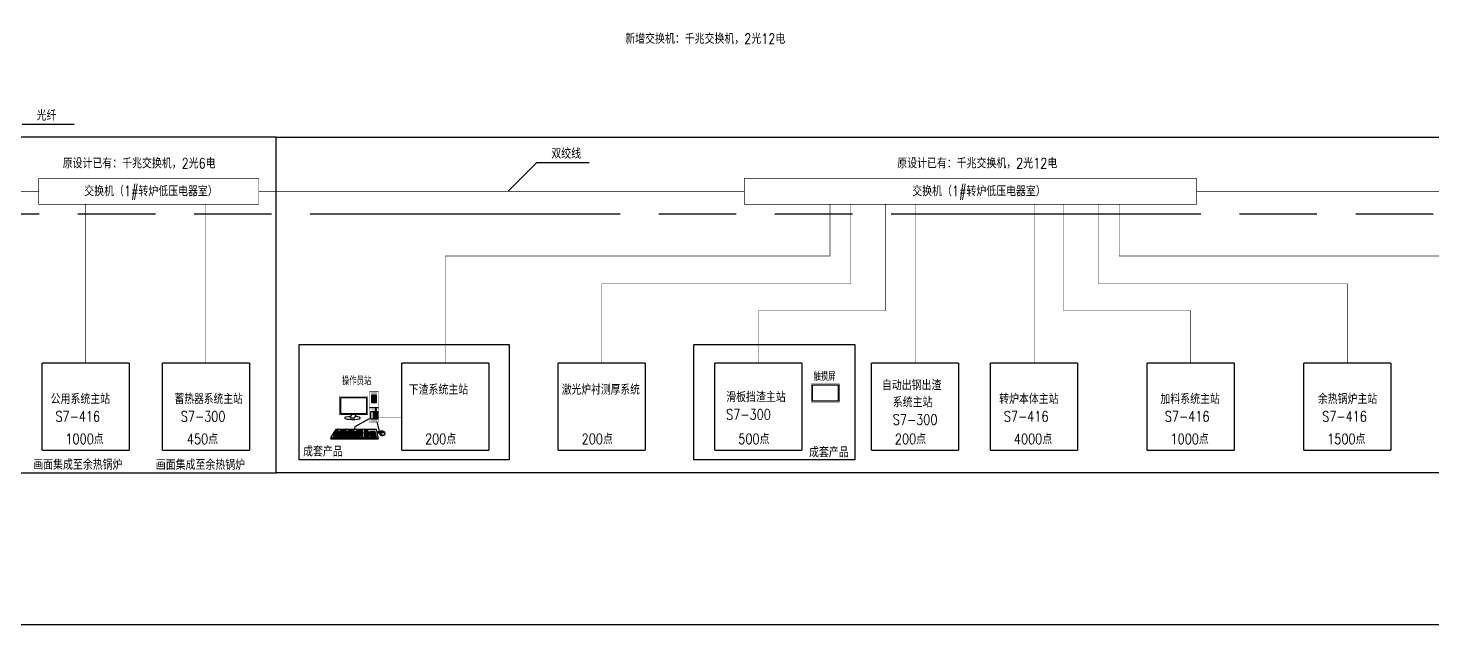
# Model space of a CAD drawing. Extents: x 3579 to 5426, y 430 to 1024.
# Drawn here: x 3945 to 4489, y 430 to 661 of the extents above; entities that cross this region are included whole.
import ezdxf

# ---------------------------------------------------------------- set-up
doc = ezdxf.new("R2010")
doc.units = 0
doc.linetypes.add('AM_ISO09W050', pattern=[22.5, 12, -1.5, 3, -1.5, 3, -1.5])
doc.linetypes.add('CENTER', pattern=[50.8, 31.75, -6.35, 6.35, -6.35])
doc.layers.get('0').update_dxf_attribs({"linetype": 'CONTINUOUS'})
for name, color, linetype in [('at_Entity', 7, 'CONTINUOUS'), ('at_Rect', 7, 'CONTINUOUS'), ('TKB', 7, 'CONTINUOUS')]:
    doc.layers.add(name, color=color, linetype=linetype)
doc.styles.add('HZB', font='txtB', dxfattribs={"width": 0.8, "bigfont": 'HzTxtB'})

msp = doc.modelspace()

# ---------------------------------------------------------------- linework, layer by layer
at = {"color": 0}
for p, q in [((4248.55, 522.85), (4258.49, 522.85)), ((4248.55, 516.56), (4248.55, 522.85)), ((4258.49, 522.85), (4258.49, 516.56)), ((4065.86, 517.98), (4075.8, 517.98)), ((4065.86, 511.69), (4065.86, 517.98)), ((4075.8, 517.98), (4075.8, 511.69)), ((4077.66, 518.94), (4077.66, 516.09)), ((4079.65, 518.94), (4077.66, 518.94)), ((4078.03, 516.09), (4078.03, 518.94)), ((4078.19, 516.09), (4078.19, 518.94)), ((4078.35, 516.09), (4078.35, 518.94)), ((4078.51, 516.09), (4078.51, 518.94)), ((4078.68, 516.09), (4078.68, 518.94)), ((4078.81, 516.09), (4078.81, 518.94)), ((4078.98, 516.09), (4078.98, 518.94)), ((4079.16, 516.09), (4079.16, 518.94)), ((4079.65, 516.09), (4079.65, 518.94)), ((4075.8, 511.69), (4065.86, 511.69)), ((4069.38, 510.14), (4069.99, 511.32)), ((4071.15, 510.14), (4071.77, 511.32)), ((4080.42, 513.98), (4076.92, 513.98)), ((4077.49, 509.6), (4077.49, 512.59)), ((4077.49, 512.59), (4080.02, 512.59)), ((4077.66, 516.09), (4079.65, 516.09)), ((4078.3, 512.59), (4078.3, 509.6)), ((4078.61, 512.17), (4078.61, 510.01)), ((4078.81, 512.17), (4078.61, 512.17)), ((4078.79, 510.01), (4078.79, 512.17)), ((4079.65, 513.47), (4079.12, 513.47)), ((4079.12, 513.47), (4079.12, 513)), ((4079.37, 513.44), (4079.12, 513.46)), ((4079.37, 512.97), (4079.12, 513)), ((4079.14, 512.56), (4079.14, 509.57)), ((4079.56, 513.35), (4079.37, 513.44)), ((4079.37, 513.44), (4079.37, 512.98)), ((4079.56, 512.89), (4079.37, 512.97)), ((4079.44, 512.17), (4079.44, 510.01)), ((4079.65, 512.17), (4079.44, 512.17)), ((4079.64, 513.47), (4079.56, 513.35)), ((4079.64, 513.01), (4079.56, 512.89)), ((4079.57, 513.36), (4079.57, 512.9)), ((4079.62, 510.01), (4079.62, 512.17)), ((4079.65, 513), (4079.65, 513.47)), ((4079.99, 512.63), (4079.99, 509.6)), ((4258.49, 516.56), (4248.55, 516.56)), ((4069.38, 510.14), (4071.15, 510.14)), ((4071.29, 506.58), (4071, 505.58)), ((4076.86, 509.69), (4071.29, 506.58)), ((4079.99, 509.6), (4077.49, 509.6)), ((4078.61, 510.01), (4078.79, 510.01)), ((4079.44, 510.01), (4079.62, 510.01)), ((4080.79, 504.95), (4079.96, 508.5)), ((4063.84, 505.58), (4061.98, 502.65)), ((4061.98, 502.51), (4080.32, 502.51)), ((4062, 502.03), (4080.32, 502.03)), ((4062.98, 503.07), (4062.95, 502.87)), ((4064.07, 504.86), (4062.97, 503.08)), ((4062.97, 503.08), (4063.73, 503.08)), ((4062.97, 502.87), (4063.76, 502.87)), ((4063.17, 503.43), (4074.2, 503.43)), ((4063.38, 503.8), (4074.2, 503.8)), ((4063.64, 504.17), (4074.2, 504.17)), ((4064.51, 504.52), (4063.72, 503.08)), ((4063.76, 502.87), (4063.73, 503.07)), ((4063.97, 503.27), (4063.76, 502.87)), ((4079.61, 505.58), (4063.84, 505.58)), ((4063.86, 504.51), (4074.2, 504.51)), ((4063.92, 503.43), (4063.97, 503.27)), ((4063.96, 503.27), (4064.38, 503.27)), ((4074.2, 504.86), (4064.03, 504.86)), ((4064.32, 505.34), (4064.21, 505.13)), ((4064.21, 505.13), (4064.75, 505.13)), ((4064.27, 503.07), (4064.23, 502.87)), ((4064.23, 502.87), (4064.28, 502.87)), ((4064.27, 504.52), (4064.45, 504.86)), ((4065.17, 504.86), (4064.27, 503.08)), ((4064.27, 503.08), (4073.02, 503.08)), ((4064.27, 502.87), (4073.03, 502.87)), ((4064.82, 505.34), (4064.31, 505.34)), ((4064.75, 505.13), (4064.82, 505.34)), ((4064.92, 503.07), (4064.91, 502.87)), ((4065.03, 503.38), (4064.92, 503.08)), ((4065.65, 504.86), (4065.03, 503.38)), ((4066.09, 504.83), (4065.58, 503.38)), ((4065.8, 505.34), (4065.68, 505.13)), ((4065.68, 505.13), (4067.84, 505.13)), ((4067.91, 505.34), (4065.79, 505.34)), ((4066.54, 504.83), (4066.09, 503.42)), ((4066.31, 505.33), (4066.23, 505.13)), ((4067.02, 504.86), (4066.61, 503.42)), ((4066.8, 505.34), (4066.74, 505.14)), ((4067.5, 504.86), (4067.16, 503.42)), ((4067.33, 505.34), (4067.27, 505.13)), ((4067.98, 504.86), (4067.67, 503.42)), ((4067.84, 505.13), (4067.91, 505.34)), ((4068.5, 504.86), (4068.29, 503.45)), ((4068.78, 505.34), (4068.71, 505.13)), ((4068.71, 505.13), (4070.83, 505.13)), ((4070.89, 505.34), (4068.77, 505.34)), ((4069.05, 504.86), (4068.84, 503.45)), ((4069.29, 505.33), (4069.25, 505.13)), ((4069.53, 504.86), (4069.32, 503.45)), ((4069.81, 505.34), (4069.76, 505.14)), ((4070.08, 504.86), (4069.87, 503.45)), ((4070.37, 505.34), (4070.34, 505.13)), ((4070.63, 504.86), (4070.42, 503.45)), ((4070.83, 505.13), (4070.89, 505.34)), ((4071.18, 504.86), (4070.97, 503.45)), ((4071.66, 504.86), (4071.56, 503.42)), ((4072.06, 505.34), (4072, 505.13)), ((4072, 505.13), (4074.16, 505.13)), ((4074.16, 505.34), (4072.04, 505.34)), ((4072.17, 504.85), (4072.07, 503.4)), ((4072.55, 503.4), (4072.5, 502.88)), ((4072.57, 505.33), (4072.55, 505.13)), ((4072.66, 504.85), (4072.55, 503.4)), ((4073.03, 503.4), (4073.02, 503.08)), ((4073.03, 502.87), (4073.02, 503.08)), ((4073.14, 504.85), (4073.03, 503.4)), ((4073.08, 503.31), (4073.03, 502.87)), ((4073.08, 503.31), (4073.04, 503.43)), ((4073.06, 505.34), (4073.06, 505.14)), ((4073.08, 503.31), (4073.58, 503.31)), ((4073.56, 503.08), (4073.55, 502.87)), ((4073.55, 502.86), (4074.24, 502.87)), ((4073.58, 503.4), (4073.56, 503.08)), ((4073.57, 503.08), (4074.2, 503.08)), ((4073.58, 505.34), (4073.59, 505.13)), ((4073.69, 504.85), (4073.58, 503.4)), ((4074.16, 505.13), (4074.16, 505.34)), ((4074.2, 503.08), (4074.2, 504.86)), ((4074.2, 504.85), (4074.26, 504.76)), ((4074.2, 503.08), (4074.23, 502.87)), ((4074.27, 504.69), (4074.27, 504.79)), ((4074.27, 502.87), (4074.27, 504.69)), ((4074.83, 504.78), (4074.85, 504.86)), ((4074.87, 503.98), (4074.83, 504.78)), ((4074.85, 505.35), (4074.87, 505.15)), ((4074.9, 504.17), (4074.85, 504.86)), ((4074.85, 504.86), (4076.43, 504.86)), ((4076.35, 505.36), (4074.86, 505.36)), ((4074.87, 505.15), (4076.41, 505.15)), ((4074.88, 503.98), (4074.9, 504.15)), ((4076.55, 503.98), (4074.88, 503.98)), ((4074.9, 504.52), (4076.47, 504.52)), ((4076.54, 504.17), (4074.9, 504.17)), ((4074.99, 502.9), (4074.93, 503.75)), ((4074.94, 503.75), (4074.96, 503.83)), ((4074.99, 503.14), (4074.96, 503.83)), ((4074.96, 503.83), (4076.54, 503.83)), ((4074.99, 503.49), (4076.57, 503.49)), ((4076.64, 503.14), (4074.99, 503.14)), ((4075, 502.9), (4075, 503.12)), ((4076.67, 502.9), (4075, 502.9)), ((4075.36, 505.36), (4075.39, 505.16)), ((4075.37, 504.86), (4075.44, 504.17)), ((4075.44, 504.17), (4075.44, 503.98)), ((4075.47, 503.83), (4075.54, 503.14)), ((4075.54, 503.14), (4075.56, 502.9)), ((4075.89, 505.36), (4075.93, 505.15)), ((4075.92, 504.86), (4075.99, 504.17)), ((4075.99, 504.17), (4075.98, 503.98)), ((4076.02, 503.83), (4076.09, 503.14)), ((4076.09, 503.14), (4076.1, 502.9)), ((4076.41, 505.15), (4076.35, 505.36)), ((4076.43, 504.86), (4076.54, 504.17)), ((4076.53, 504.18), (4076.55, 503.98)), ((4076.54, 503.83), (4076.64, 503.14)), ((4076.63, 503.15), (4076.67, 502.9)), ((4077.09, 504.72), (4077.16, 504.86)), ((4077.36, 502.87), (4077.09, 504.72)), ((4077.21, 504.52), (4077.13, 504.39)), ((4079.15, 504.86), (4077.16, 504.86)), ((4077.16, 504.83), (4077.43, 503.08)), ((4077.25, 504.17), (4077.18, 504.04)), ((4077.22, 504.52), (4079.25, 504.52)), ((4077.32, 503.8), (4077.24, 503.65)), ((4077.26, 504.17), (4079.32, 504.17)), ((4077.37, 503.42), (4077.29, 503.3)), ((4077.33, 503.8), (4079.39, 503.8)), ((4077.36, 503.42), (4079.46, 503.42)), ((4077.43, 503.08), (4077.36, 502.87)), ((4079.59, 502.87), (4077.36, 502.87)), ((4077.43, 503.08), (4079.56, 503.08)), ((4077.67, 504.86), (4077.95, 503.08)), ((4077.94, 503.07), (4077.95, 502.87)), ((4078.15, 504.86), (4078.46, 503.08)), ((4078.46, 503.08), (4078.46, 502.87)), ((4078.67, 504.86), (4079.01, 503.08)), ((4079.01, 503.08), (4079.04, 502.87)), ((4079.56, 503.08), (4079.15, 504.86)), ((4079.59, 502.87), (4079.57, 503.08)), ((4080.32, 502.65), (4079.61, 505.58)), ((4080.26, 504.77), (4081.67, 505.25)), ((4080.26, 504.77), (4080.28, 504.41)), ((4080.26, 504.75), (4081.15, 504.05)), ((4080.28, 504.41), (4081.15, 503.49)), ((4080.77, 504.97), (4081.73, 504.27)), ((4081.15, 504.05), (4082.81, 504.73)), ((4081.15, 503.49), (4081.17, 504.03)), ((4081.31, 505.13), (4082.25, 504.49)), ((4081.67, 505.25), (4082.77, 504.75)), ((4082.77, 504.75), (4082.84, 504.7))]:
    msp.add_line(p, q, dxfattribs=at)
at = {"const_width": 0.24}
for points in [[(3948.79, 602.9), (4034.05, 602.9)], [(3948.79, 592.84), (3948.79, 602.9)], [(4034.05, 602.9), (4034.05, 592.84)], [(4222.13, 602.9), (4397.32, 602.9)], [(4222.13, 592.84), (4222.13, 602.9)], [(4397.32, 602.9), (4397.32, 592.84)], [(4034.05, 592.84), (3948.79, 592.84)], [(4397.32, 592.84), (4222.13, 592.84)]]:
    msp.add_lwpolyline(points, dxfattribs=at)
at = {"color": 2, "const_width": 0.24}
msp.add_lwpolyline([(3948.79, 597.87), (3913.94, 597.89)], dxfattribs=at)
at = {"color": 106, "linetype": 'CENTER', "ltscale": 0.2, "const_width": 0.18}
for points in [[(3966.96, 531.34), (3966.96, 592.84)], [(4013.56, 531.34), (4013.56, 592.84)], [(4106.25, 531.34), (4106.25, 572.79), (4255.32, 572.79), (4255.32, 592.84)], [(4166.93, 531.34), (4166.93, 562.01), (4263.29, 562.01), (4263.29, 592.84)], [(4227.6, 531.34), (4227.6, 551.7), (4276.9, 551.7), (4276.9, 592.84)], [(4288.28, 531.34), (4288.28, 592.84)], [(4334.39, 531.34), (4334.39, 592.84)], [(4395.06, 531.34), (4395.06, 551.7), (4345.77, 551.7), (4345.77, 592.84)], [(4455.74, 531.34), (4455.74, 562.01), (4359.37, 562.01), (4359.37, 592.84)], [(4516.41, 531.34), (4516.41, 572.79), (4367.35, 572.79), (4367.35, 592.84)]]:
    msp.add_lwpolyline(points, dxfattribs=at)
at = {"color": 1, "const_width": 0.24}
for points in [[(4222.13, 597.87), (4034.05, 597.87)], [(4716.54, 597.87), (4397.32, 597.87)]]:
    msp.add_lwpolyline(points, dxfattribs=at)
at = {"color": 0, "linetype": 'ByBlock', "const_width": 0.18}
for points in [[(4248.06, 523.35), (4248.06, 516.19), (4258.95, 516.19), (4258.95, 523.27), (4248.06, 523.27)], [(4065.37, 518.48), (4065.37, 511.32), (4076.26, 511.32), (4076.26, 518.4), (4065.37, 518.4)], [(4080.42, 520.35), (4080.42, 508.41), (4077.4, 508.41), (4076.92, 508.41), (4076.92, 520.27), (4080.5, 520.27)], [(4079.86, 519.71), (4077.4, 519.71)], [(4079.67, 511.43), (4079.67, 510.8)], [(4079.86, 508.89), (4077.4, 508.89)]]:
    msp.add_lwpolyline(points, dxfattribs=at)
at = {"color": 0, "const_width": 0.12}
msp.add_lwpolyline([(4078.28, 513.48, 1), (4078.28, 513.12, 1)], format="xyb", close=True, dxfattribs=at)
at = {"color": 106, "linetype": 'CENTER', "ltscale": 0.5, "const_width": 0.18}
msp.add_lwpolyline([(4080.42, 510.24), (4089.4, 510.24)], dxfattribs=at)
at = {"color": 0}
msp.add_circle((4078.47, 509.9), 0.0694, dxfattribs=at)
for centre, radius, start, end in [((4062.35, 502.36), 0.477, 138.0474, 222.2392), ((4079.97, 502.36), 0.477, 317.7608, 41.9526), ((4082.03, 504.28), 0.914, 193.8223, 27.5762), ((4081.92, 504.33), 1.14, 228.858, 333.5532)]:
    msp.add_arc(centre, radius, start, end, dxfattribs=at)
msp.add_ellipse((4070.31, 510.06), major_axis=(-3.08, 0), ratio=0.183532, start_param=-1.344982, end_param=4.357445, dxfattribs=at)
at = {"layer": 'at_Entity', "color": 7}
for points in [[(3983.81, 531.34), (3983.81, 497.65)], [(4030.4, 531.34), (4030.4, 497.65)], [(4123.1, 531.34), (4123.1, 497.65)], [(4183.77, 531.34), (4183.77, 497.65)], [(4244.45, 531.34), (4244.45, 497.65)], [(4305.13, 531.34), (4305.13, 497.65)], [(4351.23, 531.34), (4351.23, 497.65)], [(4411.91, 531.34), (4411.91, 497.65)], [(4472.59, 531.34), (4472.59, 497.65)]]:
    msp.add_lwpolyline(points, dxfattribs=at)
at = {"layer": 'at_Rect', "color": 7}
for p, q in [((3950.11, 497.65), (3950.11, 531.34)), ((3983.81, 531.34), (3950.11, 531.34)), ((3983.81, 531.34), (3983.81, 497.65)), ((3996.71, 497.65), (3996.71, 531.34)), ((4030.4, 531.34), (3996.71, 531.34)), ((4030.4, 531.34), (4030.4, 497.65)), ((4089.4, 497.65), (4089.4, 531.34)), ((4123.1, 531.34), (4089.4, 531.34)), ((4123.1, 531.34), (4123.1, 497.65)), ((4150.08, 497.65), (4150.08, 531.34)), ((4183.77, 531.34), (4150.08, 531.34)), ((4183.77, 531.34), (4183.77, 497.65)), ((4210.76, 497.65), (4210.76, 531.34)), ((4244.45, 531.34), (4210.76, 531.34)), ((4244.45, 531.34), (4244.45, 497.65)), ((4271.43, 497.65), (4271.43, 531.34)), ((4305.13, 531.34), (4271.43, 531.34)), ((4305.13, 531.34), (4305.13, 497.65)), ((4317.54, 497.65), (4317.54, 531.34)), ((4351.23, 531.34), (4317.54, 531.34)), ((4351.23, 531.34), (4351.23, 497.65)), ((4378.21, 497.65), (4378.21, 531.34)), ((4411.91, 531.34), (4378.21, 531.34)), ((4411.91, 531.34), (4411.91, 497.65)), ((4438.89, 497.65), (4438.89, 531.34)), ((4472.59, 531.34), (4438.89, 531.34)), ((4472.59, 531.34), (4472.59, 497.65)), ((3950.11, 497.65), (3983.81, 497.65)), ((3996.71, 497.65), (4030.4, 497.65)), ((4089.4, 497.65), (4123.1, 497.65)), ((4150.08, 497.65), (4183.77, 497.65)), ((4210.76, 497.65), (4244.45, 497.65)), ((4271.43, 497.65), (4305.13, 497.65)), ((4317.54, 497.65), (4351.23, 497.65)), ((4378.21, 497.65), (4411.91, 497.65)), ((4438.89, 497.65), (4472.59, 497.65))]:
    msp.add_line(p, q, dxfattribs=at)
at = {"layer": 'TKB', "color": 2}
msp.add_line((3942.36, 623.83), (3962.57, 623.83), dxfattribs=at)
at = {"layer": 'TKB', "color": 1}
for p, q in [((4130.62, 597.87), (4141.78, 609.05)), ((4141.78, 609.05), (4161.99, 609.05))]:
    msp.add_line(p, q, dxfattribs=at)
at = {"layer": 'TKB', "color": 0}
for points in [[(3578.87, 1023.92), (5425.86, 1023.92), (5425.86, 429.92), (3578.87, 429.92)], [(3939.16, 488.77), (4040.71, 488.77), (4040.71, 618.78), (3939.16, 618.78)], [(4535.12, 488.77), (4040.71, 488.77), (4040.71, 618.8), (4535.12, 618.8)]]:
    msp.add_lwpolyline(points, close=True, dxfattribs=at)
at = {"layer": 'TKB', "color": 0, "linetype": 'AM_ISO09W050', "ltscale": 10}
msp.add_lwpolyline([(3603.98, 589.06), (5388.32, 589.06), (5388.32, 887.26), (3603.98, 887.26)], close=True, dxfattribs=at)
at = {"layer": 'TKB', "color": 1}
for points in [[(4049.64, 538.54), (4130.98, 538.54), (4130.98, 493.82), (4049.64, 493.82)], [(4202.52, 538.54), (4264.95, 538.54), (4264.95, 493.82), (4202.52, 493.82)]]:
    msp.add_lwpolyline(points, close=True, dxfattribs=at)

# ---------------------------------------------------------------- texts
at = {"color": 1, "style": 'HZB', "width": 0.8}
for s, p in [('新增交换机：千兆交换机，2光12电', (4176.02, 654.94)), ('双绞线', (4147.37, 610.46)), ('S7-300', (4215.12, 509.41)), ('成套产品', (4051.19, 495.1)), ('成套产品', (4247.21, 494.82)), ('画面集成至余热锅炉', (3946.68, 490)), ('画面集成至余热锅炉', (3994.16, 489.96))]:
    msp.add_text(s, height=4, dxfattribs=at).set_placement(p)
at = {"color": 2, "style": 'HZB', "width": 0.8}
msp.add_text('光纤', height=4, dxfattribs=at).set_placement((3947.95, 625.24))
at = {"color": 4, "style": 'HZB'}
for s, width, p in [('原设计已有：千兆交换机，2光6电', 0.8, (3958.06, 606.7)), ('原设计已有：千兆交换机，2光12电', 0.8, (4281.37, 606.73)), ('交换机（1#转炉低压电器室）', 0.8, (3966.43, 595.93)), ('交换机（1#转炉低压电器室）', 0.8, (4287.19, 595.93)), ('下渣系统主站', 0.8, (4092.12, 519.06)), ('激光炉衬测厚系统', 0.7, (4151.43, 519.06)), ('自动出钢出渣', 0.8, (4275.45, 520.78)), ('公用系统主站', 0.8, (3953.41, 515.44)), ('蓄热器系统主站', 0.7, (4001.4, 515.45)), ('滑板挡渣主站', 0.8, (4215.12, 516.18)), ('系统主站', 0.8, (4279.66, 514.18)), ('转炉本体主站', 0.8, (4320.83, 515.44)), ('加料系统主站', 0.8, (4383.32, 515.44)), ('余热锅炉主站', 0.8, (4444.31, 515.44)), ('S7-416', 0.8, (3955.26, 508.68)), ('S7-300', 0.8, (4003.83, 508.68)), ('S7-300', 0.8, (4279.66, 507.42)), ('S7-300', 0.8, (4279.66, 507.42)), ('S7-416', 0.8, (4322.69, 508.68)), ('S7-416', 0.8, (4322.69, 508.68)), ('S7-416', 0.8, (4385.03, 508.68)), ('S7-416', 0.8, (4385.03, 508.68)), ('S7-416', 0.8, (4446.02, 508.68)), ('S7-416', 0.8, (4446.02, 508.68))]:
    msp.add_text(s, height=4, dxfattribs=dict(at, width=width)).set_placement(p)
at = {"color": 0, "style": 'HZB', "width": 0.7}
for s, p in [('触摸屏', (4248.93, 524.49)), ('操作员站', (4066.27, 522.8))]:
    msp.add_text(s, height=3, dxfattribs=at).set_placement(p)
at = {"color": 6, "style": 'HZB', "width": 0.8}
for s, p in [('1000点', (3959.15, 499.93)), ('450点', (4006.2, 499.93)), ('200点', (4098.44, 499.93)), ('200点', (4159.12, 499.93)), ('500点', (4219.79, 499.93)), ('200点', (4280.47, 499.93)), ('4000点', (4326.57, 499.93)), ('1000点', (4387.25, 499.93)), ('1500点', (4447.93, 499.93))]:
    msp.add_text(s, height=4, dxfattribs=at).set_placement(p)

doc.saveas('drawing.dxf')
